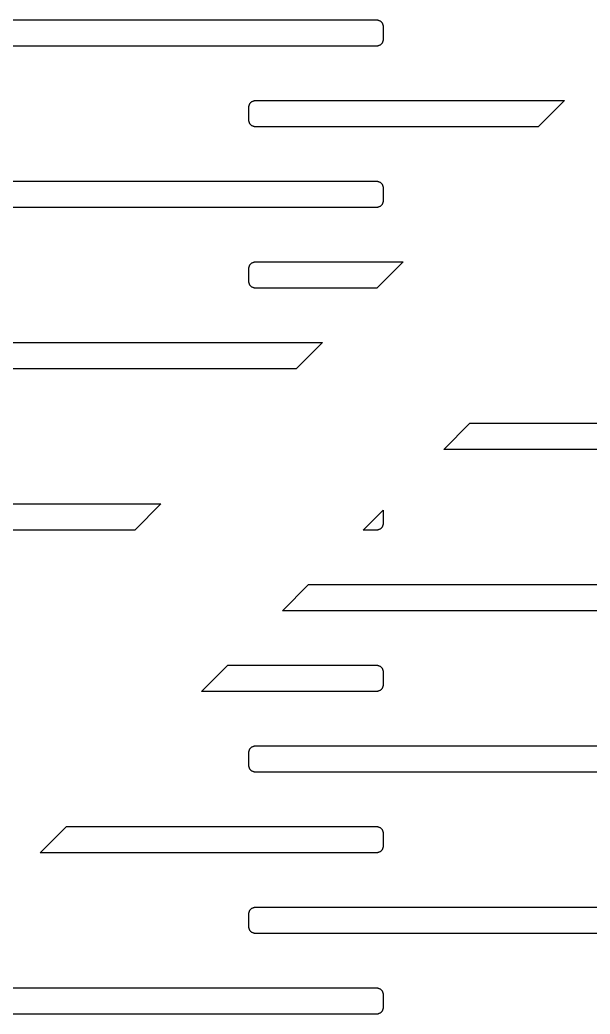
# Model space of a CAD drawing. Header units: metres. Extents: x -218 to 218, y -218 to 218.
# Drawn here: x 69.33 to 97.59, y 56.68 to 105.98 of the extents above; entities that cross this region are included whole.
import ezdxf

# ---------------------------------------------------------------- set-up
doc = ezdxf.new("R2010")
doc.units = ezdxf.units.M

msp = doc.modelspace()

# ---------------------------------------------------------------- linework, layer by layer
for p, q in [((56.0028, 105.978), (87.0028, 105.978)), ((87.0028, 105.978), (87.0232, 105.977)), ((87.0232, 105.977), (87.0435, 105.975)), ((87.0435, 105.975), (87.0637, 105.972)), ((87.0637, 105.972), (87.0836, 105.968)), ((87.0836, 105.968), (87.1032, 105.962)), ((87.1032, 105.962), (87.1224, 105.955)), ((87.1224, 105.955), (87.1412, 105.947)), ((87.1412, 105.947), (87.1594, 105.938)), ((87.1594, 105.938), (87.1769, 105.927)), ((87.1769, 105.927), (87.1938, 105.916)), ((87.1938, 105.916), (87.21, 105.903)), ((87.21, 105.903), (87.2253, 105.89)), ((87.2253, 105.89), (87.2397, 105.875)), ((87.2397, 105.875), (87.2532, 105.86)), ((87.2532, 105.86), (87.2657, 105.844)), ((87.2657, 105.844), (87.2772, 105.827)), ((87.2772, 105.827), (87.2876, 105.809)), ((87.2876, 105.809), (87.2969, 105.791)), ((87.2969, 105.791), (87.305, 105.772)), ((87.305, 105.772), (87.3119, 105.753)), ((87.3119, 105.753), (87.3176, 105.734)), ((87.3176, 105.734), (87.322, 105.714)), ((87.322, 105.714), (87.3252, 105.694)), ((87.3252, 105.694), (87.3271, 105.673)), ((87.3271, 105.673), (87.3278, 105.653)), ((87.3278, 105.653), (87.3278, 105.003)), ((87.0028, 104.678), (56.0028, 104.678)), ((87.0232, 104.678), (87.0028, 104.678)), ((87.0435, 104.68), (87.0232, 104.678)), ((87.0637, 104.684), (87.0435, 104.68)), ((87.0836, 104.688), (87.0637, 104.684)), ((87.1032, 104.694), (87.0836, 104.688)), ((87.1224, 104.701), (87.1032, 104.694)), ((87.1412, 104.709), (87.1224, 104.701)), ((87.1594, 104.718), (87.1412, 104.709)), ((87.1769, 104.728), (87.1594, 104.718)), ((87.1938, 104.74), (87.1769, 104.728)), ((87.21, 104.752), (87.1938, 104.74)), ((87.2253, 104.766), (87.21, 104.752)), ((87.2397, 104.78), (87.2253, 104.766)), ((87.2532, 104.796), (87.2397, 104.78)), ((87.2657, 104.812), (87.2532, 104.796)), ((87.2772, 104.829), (87.2657, 104.812)), ((87.2876, 104.846), (87.2772, 104.829)), ((87.2969, 104.864), (87.2876, 104.846)), ((87.305, 104.883), (87.2969, 104.864)), ((87.3119, 104.902), (87.305, 104.883)), ((87.3176, 104.922), (87.3119, 104.902)), ((87.322, 104.942), (87.3176, 104.922)), ((87.3252, 104.962), (87.322, 104.942)), ((87.3271, 104.982), (87.3252, 104.962)), ((87.3278, 105.003), (87.3271, 104.982)), ((80.6778, 101.653), (80.6784, 101.673)), ((80.6778, 101.003), (80.6778, 101.653)), ((80.6784, 101.673), (80.6804, 101.694)), ((80.6804, 101.694), (80.6835, 101.714)), ((80.6835, 101.714), (80.688, 101.734)), ((80.688, 101.734), (80.6937, 101.753)), ((80.6937, 101.753), (80.7006, 101.772)), ((80.7006, 101.772), (80.7087, 101.791)), ((80.7087, 101.791), (80.718, 101.809)), ((80.718, 101.809), (80.7284, 101.827)), ((80.7284, 101.827), (80.7399, 101.844)), ((80.7399, 101.844), (80.7524, 101.86)), ((80.7524, 101.86), (80.7659, 101.875)), ((80.7659, 101.875), (80.7803, 101.89)), ((80.7803, 101.89), (80.7956, 101.903)), ((80.7956, 101.903), (80.8118, 101.916)), ((80.8118, 101.916), (80.8287, 101.927)), ((80.8287, 101.927), (80.8462, 101.938)), ((80.8462, 101.938), (80.8644, 101.947)), ((80.8644, 101.947), (80.8831, 101.955)), ((80.8831, 101.955), (80.9024, 101.962)), ((80.9024, 101.962), (80.922, 101.968)), ((80.922, 101.968), (80.9419, 101.972)), ((80.9419, 101.972), (80.9621, 101.975)), ((80.9621, 101.975), (80.9824, 101.977)), ((80.9824, 101.977), (81.0028, 101.978)), ((81.0028, 101.978), (96.3209, 101.978)), ((96.3209, 101.978), (95.0209, 100.678)), ((80.6784, 100.982), (80.6778, 101.003)), ((80.6804, 100.962), (80.6784, 100.982)), ((80.6835, 100.942), (80.6804, 100.962)), ((80.688, 100.922), (80.6835, 100.942)), ((80.6937, 100.902), (80.688, 100.922)), ((80.7006, 100.883), (80.6937, 100.902)), ((80.7087, 100.864), (80.7006, 100.883)), ((80.718, 100.846), (80.7087, 100.864)), ((80.7284, 100.829), (80.718, 100.846)), ((80.7399, 100.812), (80.7284, 100.829)), ((80.7524, 100.796), (80.7399, 100.812)), ((80.7659, 100.78), (80.7524, 100.796)), ((80.7803, 100.766), (80.7659, 100.78)), ((80.7956, 100.752), (80.7803, 100.766)), ((80.8118, 100.74), (80.7956, 100.752)), ((80.8287, 100.728), (80.8118, 100.74)), ((80.8462, 100.718), (80.8287, 100.728)), ((80.8644, 100.709), (80.8462, 100.718)), ((80.8831, 100.701), (80.8644, 100.709)), ((80.9024, 100.694), (80.8831, 100.701)), ((80.922, 100.688), (80.9024, 100.694)), ((80.9419, 100.684), (80.922, 100.688)), ((80.9621, 100.68), (80.9419, 100.684)), ((80.9824, 100.678), (80.9621, 100.68)), ((81.0028, 100.678), (80.9824, 100.678)), ((95.0209, 100.678), (81.0028, 100.678)), ((56.0028, 97.9778), (87.0028, 97.9778)), ((87.0028, 97.9778), (87.0232, 97.9772)), ((87.0232, 97.9772), (87.0435, 97.9752)), ((87.0435, 97.9752), (87.0637, 97.972)), ((87.0637, 97.972), (87.0836, 97.9676)), ((87.0836, 97.9676), (87.1032, 97.9619)), ((87.1032, 97.9619), (87.1224, 97.955)), ((87.1224, 97.955), (87.1412, 97.9469)), ((87.1412, 97.9469), (87.1594, 97.9376)), ((87.1594, 97.9376), (87.1769, 97.9272)), ((87.1769, 97.9272), (87.1938, 97.9157)), ((87.1938, 97.9157), (87.21, 97.9032)), ((87.21, 97.9032), (87.2253, 97.8897)), ((87.2253, 97.8897), (87.2397, 97.8753)), ((87.2397, 97.8753), (87.2532, 97.86)), ((87.2532, 97.86), (87.2657, 97.8438)), ((87.2657, 97.8438), (87.2772, 97.8269)), ((87.2772, 97.8269), (87.2876, 97.8094)), ((87.2876, 97.8094), (87.2969, 97.7912)), ((87.2969, 97.7912), (87.305, 97.7724)), ((87.305, 97.7724), (87.3119, 97.7532)), ((87.3119, 97.7532), (87.3176, 97.7336)), ((87.3176, 97.7336), (87.322, 97.7137)), ((87.322, 97.7137), (87.3252, 97.6935)), ((87.3252, 97.6935), (87.3271, 97.6732)), ((87.3271, 97.6732), (87.3278, 97.6528)), ((87.3278, 97.6528), (87.3278, 97.0028)), ((87.0028, 96.6778), (56.0028, 96.6778)), ((87.0232, 96.6784), (87.0028, 96.6778)), ((87.0435, 96.6804), (87.0232, 96.6784)), ((87.0637, 96.6835), (87.0435, 96.6804)), ((87.0836, 96.688), (87.0637, 96.6835)), ((87.1032, 96.6937), (87.0836, 96.688)), ((87.1224, 96.7006), (87.1032, 96.6937)), ((87.1412, 96.7087), (87.1224, 96.7006)), ((87.1594, 96.718), (87.1412, 96.7087)), ((87.1769, 96.7284), (87.1594, 96.718)), ((87.1938, 96.7399), (87.1769, 96.7284)), ((87.21, 96.7524), (87.1938, 96.7399)), ((87.2253, 96.7659), (87.21, 96.7524)), ((87.2397, 96.7803), (87.2253, 96.7659)), ((87.2532, 96.7956), (87.2397, 96.7803)), ((87.2657, 96.8118), (87.2532, 96.7956)), ((87.2772, 96.8287), (87.2657, 96.8118)), ((87.2876, 96.8462), (87.2772, 96.8287)), ((87.2969, 96.8644), (87.2876, 96.8462)), ((87.305, 96.8831), (87.2969, 96.8644)), ((87.3119, 96.9024), (87.305, 96.8831)), ((87.3176, 96.922), (87.3119, 96.9024)), ((87.322, 96.9419), (87.3176, 96.922)), ((87.3252, 96.9621), (87.322, 96.9419)), ((87.3271, 96.9824), (87.3252, 96.9621)), ((87.3278, 97.0028), (87.3271, 96.9824)), ((80.6778, 93.6528), (80.6784, 93.6732)), ((80.6784, 93.6732), (80.6804, 93.6935)), ((80.6804, 93.6935), (80.6835, 93.7137)), ((80.6835, 93.7137), (80.688, 93.7336)), ((80.688, 93.7336), (80.6937, 93.7532)), ((80.6937, 93.7532), (80.7006, 93.7724)), ((80.7006, 93.7724), (80.7087, 93.7912)), ((80.7087, 93.7912), (80.718, 93.8094)), ((80.718, 93.8094), (80.7284, 93.8269)), ((80.7284, 93.8269), (80.7399, 93.8438)), ((80.7399, 93.8438), (80.7524, 93.86)), ((80.7524, 93.86), (80.7659, 93.8753)), ((80.7659, 93.8753), (80.7803, 93.8897)), ((80.7803, 93.8897), (80.7956, 93.9032)), ((80.7956, 93.9032), (80.8118, 93.9157)), ((80.8118, 93.9157), (80.8287, 93.9272)), ((80.8287, 93.9272), (80.8462, 93.9376)), ((80.8462, 93.9376), (80.8644, 93.9469)), ((80.8644, 93.9469), (80.8831, 93.955)), ((80.8831, 93.955), (80.9024, 93.9619)), ((80.9024, 93.9619), (80.922, 93.9676)), ((80.922, 93.9676), (80.9419, 93.972)), ((80.9419, 93.972), (80.9621, 93.9752)), ((80.9621, 93.9752), (80.9824, 93.9772)), ((80.9824, 93.9772), (81.0028, 93.9778)), ((81.0028, 93.9778), (88.3209, 93.9778)), ((88.3209, 93.9778), (87.0209, 92.6778)), ((80.6778, 93.0028), (80.6778, 93.6528)), ((80.6784, 92.9824), (80.6778, 93.0028)), ((80.6804, 92.9621), (80.6784, 92.9824)), ((80.6835, 92.9419), (80.6804, 92.9621)), ((80.688, 92.922), (80.6835, 92.9419)), ((80.6937, 92.9024), (80.688, 92.922)), ((80.7006, 92.8831), (80.6937, 92.9024)), ((80.7087, 92.8644), (80.7006, 92.8831)), ((80.718, 92.8462), (80.7087, 92.8644)), ((80.7284, 92.8287), (80.718, 92.8462)), ((80.7399, 92.8118), (80.7284, 92.8287)), ((80.7524, 92.7956), (80.7399, 92.8118)), ((80.7659, 92.7803), (80.7524, 92.7956)), ((80.7803, 92.7659), (80.7659, 92.7803)), ((80.7956, 92.7524), (80.7803, 92.7659)), ((80.8118, 92.7399), (80.7956, 92.7524)), ((80.8287, 92.7284), (80.8118, 92.7399)), ((80.8462, 92.718), (80.8287, 92.7284)), ((80.8644, 92.7087), (80.8462, 92.718)), ((80.8831, 92.7006), (80.8644, 92.7087)), ((80.9024, 92.6937), (80.8831, 92.7006)), ((80.922, 92.688), (80.9024, 92.6937)), ((80.9419, 92.6835), (80.922, 92.688)), ((80.9621, 92.6804), (80.9419, 92.6835)), ((80.9824, 92.6784), (80.9621, 92.6804)), ((81.0028, 92.6778), (80.9824, 92.6784)), ((87.0209, 92.6778), (81.0028, 92.6778)), ((56.0028, 89.9778), (84.3209, 89.9778)), ((84.3209, 89.9778), (83.0209, 88.6778)), ((83.0209, 88.6778), (56.0028, 88.6778)), ((90.3347, 84.6778), (91.6346, 85.9778)), ((91.6346, 85.9778), (112.003, 85.9778)), ((112.003, 84.6778), (90.3347, 84.6778)), ((56.0028, 81.9778), (76.3209, 81.9778)), ((76.3209, 81.9778), (75.0209, 80.6778)), ((86.3347, 80.6778), (87.3272, 81.6704)), ((87.3272, 81.6704), (87.3278, 81.6528)), ((87.3278, 81.6528), (87.3278, 81.0028)), ((87.2969, 80.8644), (87.2876, 80.8462)), ((87.305, 80.8831), (87.2969, 80.8644)), ((87.3119, 80.9024), (87.305, 80.8831)), ((87.3176, 80.922), (87.3119, 80.9024)), ((87.322, 80.9419), (87.3176, 80.922)), ((87.3252, 80.9621), (87.322, 80.9419)), ((87.3271, 80.9824), (87.3252, 80.9621)), ((87.3278, 81.0028), (87.3271, 80.9824)), ((75.0209, 80.6778), (56.0028, 80.6778)), ((87.0028, 80.6778), (86.3347, 80.6778)), ((87.0232, 80.6784), (87.0028, 80.6778)), ((87.0435, 80.6804), (87.0232, 80.6784)), ((87.0637, 80.6835), (87.0435, 80.6804)), ((87.0836, 80.688), (87.0637, 80.6835)), ((87.1032, 80.6937), (87.0836, 80.688)), ((87.1224, 80.7006), (87.1032, 80.6937)), ((87.1412, 80.7087), (87.1224, 80.7006)), ((87.1594, 80.718), (87.1412, 80.7087)), ((87.1769, 80.7284), (87.1594, 80.718)), ((87.1938, 80.7399), (87.1769, 80.7284)), ((87.21, 80.7524), (87.1938, 80.7399)), ((87.2253, 80.7659), (87.21, 80.7524)), ((87.2397, 80.7803), (87.2253, 80.7659)), ((87.2532, 80.7956), (87.2397, 80.7803)), ((87.2657, 80.8118), (87.2532, 80.7956)), ((87.2772, 80.8287), (87.2657, 80.8118)), ((87.2876, 80.8462), (87.2772, 80.8287)), ((82.3347, 76.6778), (83.6346, 77.9778)), ((83.6346, 77.9778), (112.003, 77.9778)), ((112.003, 76.6778), (82.3347, 76.6778)), ((78.3347, 72.6778), (79.6346, 73.9778)), ((79.6346, 73.9778), (87.0028, 73.9778)), ((87.0028, 73.9778), (87.0232, 73.9772)), ((87.0232, 73.9772), (87.0435, 73.9752)), ((87.0435, 73.9752), (87.0637, 73.972)), ((87.0637, 73.972), (87.0836, 73.9676)), ((87.0836, 73.9676), (87.1032, 73.9619)), ((87.1032, 73.9619), (87.1224, 73.955)), ((87.1224, 73.955), (87.1412, 73.9469)), ((87.1412, 73.9469), (87.1594, 73.9376)), ((87.1594, 73.9376), (87.1769, 73.9272)), ((87.1769, 73.9272), (87.1938, 73.9157)), ((87.1938, 73.9157), (87.21, 73.9032)), ((87.21, 73.9032), (87.2253, 73.8897)), ((87.2253, 73.8897), (87.2397, 73.8753)), ((87.2397, 73.8753), (87.2532, 73.86)), ((87.2532, 73.86), (87.2657, 73.8438)), ((87.2657, 73.8438), (87.2772, 73.8269)), ((87.2772, 73.8269), (87.2876, 73.8094)), ((87.2876, 73.8094), (87.2969, 73.7912)), ((87.2969, 73.7912), (87.305, 73.7724)), ((87.305, 73.7724), (87.3119, 73.7532)), ((87.3119, 73.7532), (87.3176, 73.7336)), ((87.3176, 73.7336), (87.322, 73.7137)), ((87.322, 73.7137), (87.3252, 73.6935)), ((87.3252, 73.6935), (87.3271, 73.6732)), ((87.3271, 73.6732), (87.3278, 73.6528)), ((87.3278, 73.6528), (87.3278, 73.0028)), ((87.3271, 72.9824), (87.3252, 72.9621)), ((87.3278, 73.0028), (87.3271, 72.9824)), ((87.0028, 72.6778), (78.3347, 72.6778)), ((87.0232, 72.6784), (87.0028, 72.6778)), ((87.0435, 72.6804), (87.0232, 72.6784)), ((87.0637, 72.6835), (87.0435, 72.6804)), ((87.0836, 72.688), (87.0637, 72.6835)), ((87.1032, 72.6937), (87.0836, 72.688)), ((87.1224, 72.7006), (87.1032, 72.6937)), ((87.1412, 72.7087), (87.1224, 72.7006)), ((87.1594, 72.718), (87.1412, 72.7087)), ((87.1769, 72.7284), (87.1594, 72.718)), ((87.1938, 72.7399), (87.1769, 72.7284)), ((87.21, 72.7524), (87.1938, 72.7399)), ((87.2253, 72.7659), (87.21, 72.7524)), ((87.2397, 72.7803), (87.2253, 72.7659)), ((87.2532, 72.7956), (87.2397, 72.7803)), ((87.2657, 72.8118), (87.2532, 72.7956)), ((87.2772, 72.8287), (87.2657, 72.8118)), ((87.2876, 72.8462), (87.2772, 72.8287)), ((87.2969, 72.8644), (87.2876, 72.8462)), ((87.305, 72.8831), (87.2969, 72.8644)), ((87.3119, 72.9024), (87.305, 72.8831)), ((87.3176, 72.922), (87.3119, 72.9024)), ((87.322, 72.9419), (87.3176, 72.922)), ((87.3252, 72.9621), (87.322, 72.9419)), ((80.6778, 69.6528), (80.6784, 69.6732)), ((80.6778, 69.0028), (80.6778, 69.6528)), ((80.6784, 69.6732), (80.6804, 69.6935)), ((80.6804, 69.6935), (80.6835, 69.7137)), ((80.6835, 69.7137), (80.688, 69.7336)), ((80.688, 69.7336), (80.6937, 69.7532)), ((80.6937, 69.7532), (80.7006, 69.7724)), ((80.7006, 69.7724), (80.7087, 69.7912)), ((80.7087, 69.7912), (80.718, 69.8094)), ((80.718, 69.8094), (80.7284, 69.8269)), ((80.7284, 69.8269), (80.7399, 69.8438)), ((80.7399, 69.8438), (80.7524, 69.86)), ((80.7524, 69.86), (80.7659, 69.8753)), ((80.7659, 69.8753), (80.7803, 69.8897)), ((80.7803, 69.8897), (80.7956, 69.9032)), ((80.7956, 69.9032), (80.8118, 69.9157)), ((80.8118, 69.9157), (80.8287, 69.9272)), ((80.8287, 69.9272), (80.8462, 69.9376)), ((80.8462, 69.9376), (80.8644, 69.9469)), ((80.8644, 69.9469), (80.8831, 69.955)), ((80.8831, 69.955), (80.9024, 69.9619)), ((80.9024, 69.9619), (80.922, 69.9676)), ((80.922, 69.9676), (80.9419, 69.972)), ((80.9419, 69.972), (80.9621, 69.9752)), ((80.9621, 69.9752), (80.9824, 69.9772)), ((80.9824, 69.9772), (81.0028, 69.9778)), ((81.0028, 69.9778), (112.003, 69.9778)), ((80.6784, 68.9824), (80.6778, 69.0028)), ((80.6804, 68.9621), (80.6784, 68.9824)), ((80.6835, 68.9419), (80.6804, 68.9621)), ((80.688, 68.922), (80.6835, 68.9419)), ((80.6937, 68.9024), (80.688, 68.922)), ((80.7006, 68.8831), (80.6937, 68.9024)), ((80.7087, 68.8644), (80.7006, 68.8831)), ((80.718, 68.8462), (80.7087, 68.8644)), ((80.7284, 68.8287), (80.718, 68.8462)), ((80.7399, 68.8118), (80.7284, 68.8287)), ((80.7524, 68.7956), (80.7399, 68.8118)), ((80.7659, 68.7803), (80.7524, 68.7956)), ((80.7803, 68.7659), (80.7659, 68.7803)), ((80.7956, 68.7524), (80.7803, 68.7659)), ((80.8118, 68.7399), (80.7956, 68.7524)), ((80.8287, 68.7284), (80.8118, 68.7399)), ((80.8462, 68.718), (80.8287, 68.7284)), ((80.8644, 68.7087), (80.8462, 68.718)), ((80.8831, 68.7006), (80.8644, 68.7087)), ((80.9024, 68.6937), (80.8831, 68.7006)), ((80.922, 68.688), (80.9024, 68.6937)), ((80.9419, 68.6835), (80.922, 68.688)), ((80.9621, 68.6804), (80.9419, 68.6835)), ((80.9824, 68.6784), (80.9621, 68.6804)), ((81.0028, 68.6778), (80.9824, 68.6784)), ((112.003, 68.6778), (81.0028, 68.6778)), ((70.3347, 64.6778), (71.6346, 65.9778)), ((71.6346, 65.9778), (87.0028, 65.9778)), ((87.0028, 65.9778), (87.0232, 65.9772)), ((87.0232, 65.9772), (87.0435, 65.9752)), ((87.0435, 65.9752), (87.0637, 65.972)), ((87.0637, 65.972), (87.0836, 65.9676)), ((87.0836, 65.9676), (87.1032, 65.9619)), ((87.1032, 65.9619), (87.1224, 65.955)), ((87.1224, 65.955), (87.1412, 65.9469)), ((87.1412, 65.9469), (87.1594, 65.9376)), ((87.1594, 65.9376), (87.1769, 65.9272)), ((87.1769, 65.9272), (87.1938, 65.9157)), ((87.1938, 65.9157), (87.21, 65.9032)), ((87.21, 65.9032), (87.2253, 65.8897)), ((87.2253, 65.8897), (87.2397, 65.8753)), ((87.2397, 65.8753), (87.2532, 65.86)), ((87.2532, 65.86), (87.2657, 65.8438)), ((87.2657, 65.8438), (87.2772, 65.8269)), ((87.2772, 65.8269), (87.2876, 65.8094)), ((87.2876, 65.8094), (87.2969, 65.7912)), ((87.2969, 65.7912), (87.305, 65.7724)), ((87.305, 65.7724), (87.3119, 65.7532)), ((87.3119, 65.7532), (87.3176, 65.7336)), ((87.3176, 65.7336), (87.322, 65.7137)), ((87.322, 65.7137), (87.3252, 65.6935)), ((87.3252, 65.6935), (87.3271, 65.6732)), ((87.3271, 65.6732), (87.3278, 65.6528)), ((87.3278, 65.6528), (87.3278, 65.0028)), ((87.0028, 64.6778), (70.3347, 64.6778)), ((87.0232, 64.6784), (87.0028, 64.6778)), ((87.0435, 64.6804), (87.0232, 64.6784)), ((87.0637, 64.6835), (87.0435, 64.6804)), ((87.0836, 64.688), (87.0637, 64.6835)), ((87.1032, 64.6937), (87.0836, 64.688)), ((87.1224, 64.7006), (87.1032, 64.6937)), ((87.1412, 64.7087), (87.1224, 64.7006)), ((87.1594, 64.718), (87.1412, 64.7087)), ((87.1769, 64.7284), (87.1594, 64.718)), ((87.1938, 64.7399), (87.1769, 64.7284)), ((87.21, 64.7524), (87.1938, 64.7399)), ((87.2253, 64.7659), (87.21, 64.7524)), ((87.2397, 64.7803), (87.2253, 64.7659)), ((87.2532, 64.7956), (87.2397, 64.7803)), ((87.2657, 64.8118), (87.2532, 64.7956)), ((87.2772, 64.8287), (87.2657, 64.8118)), ((87.2876, 64.8462), (87.2772, 64.8287)), ((87.2969, 64.8644), (87.2876, 64.8462)), ((87.305, 64.8831), (87.2969, 64.8644)), ((87.3119, 64.9024), (87.305, 64.8831)), ((87.3176, 64.922), (87.3119, 64.9024)), ((87.322, 64.9419), (87.3176, 64.922)), ((87.3252, 64.9621), (87.322, 64.9419)), ((87.3271, 64.9824), (87.3252, 64.9621)), ((87.3278, 65.0028), (87.3271, 64.9824)), ((80.6778, 61.6528), (80.6784, 61.6732)), ((80.6778, 61.0028), (80.6778, 61.6528)), ((80.6784, 61.6732), (80.6804, 61.6935)), ((80.6804, 61.6935), (80.6835, 61.7137)), ((80.6835, 61.7137), (80.688, 61.7336)), ((80.688, 61.7336), (80.6937, 61.7532)), ((80.6937, 61.7532), (80.7006, 61.7724)), ((80.7006, 61.7724), (80.7087, 61.7912)), ((80.7087, 61.7912), (80.718, 61.8094)), ((80.718, 61.8094), (80.7284, 61.8269)), ((80.7284, 61.8269), (80.7399, 61.8438)), ((80.7399, 61.8438), (80.7524, 61.86)), ((80.7524, 61.86), (80.7659, 61.8753)), ((80.7659, 61.8753), (80.7803, 61.8897)), ((80.7803, 61.8897), (80.7956, 61.9032)), ((80.7956, 61.9032), (80.8118, 61.9157)), ((80.8118, 61.9157), (80.8287, 61.9272)), ((80.8287, 61.9272), (80.8462, 61.9376)), ((80.8462, 61.9376), (80.8644, 61.9469)), ((80.8644, 61.9469), (80.8831, 61.955)), ((80.8831, 61.955), (80.9024, 61.9619)), ((80.9024, 61.9619), (80.922, 61.9676)), ((80.922, 61.9676), (80.9419, 61.972)), ((80.9419, 61.972), (80.9621, 61.9752)), ((80.9621, 61.9752), (80.9824, 61.9772)), ((80.9824, 61.9772), (81.0028, 61.9778)), ((81.0028, 61.9778), (112.003, 61.9778)), ((80.6784, 60.9824), (80.6778, 61.0028)), ((80.6804, 60.9621), (80.6784, 60.9824)), ((80.6835, 60.9419), (80.6804, 60.9621)), ((80.688, 60.922), (80.6835, 60.9419)), ((80.6937, 60.9024), (80.688, 60.922)), ((80.7006, 60.8831), (80.6937, 60.9024)), ((80.7087, 60.8644), (80.7006, 60.8831)), ((80.718, 60.8462), (80.7087, 60.8644)), ((80.7284, 60.8286), (80.718, 60.8462)), ((80.7399, 60.8118), (80.7284, 60.8286)), ((80.7524, 60.7956), (80.7399, 60.8118)), ((80.7659, 60.7803), (80.7524, 60.7956)), ((80.7803, 60.7659), (80.7659, 60.7803)), ((80.7956, 60.7524), (80.7803, 60.7659)), ((80.8118, 60.7399), (80.7956, 60.7524)), ((80.8287, 60.7284), (80.8118, 60.7399)), ((80.8462, 60.718), (80.8287, 60.7284)), ((80.8644, 60.7087), (80.8462, 60.718)), ((80.8831, 60.7006), (80.8644, 60.7087)), ((80.9024, 60.6937), (80.8831, 60.7006)), ((80.922, 60.688), (80.9024, 60.6937)), ((80.9419, 60.6835), (80.922, 60.688)), ((80.9621, 60.6804), (80.9419, 60.6835)), ((80.9824, 60.6784), (80.9621, 60.6804)), ((81.0028, 60.6778), (80.9824, 60.6784)), ((112.003, 60.6778), (81.0028, 60.6778)), ((63.6346, 57.9778), (87.0028, 57.9778)), ((87.0028, 57.9778), (87.0232, 57.9772)), ((87.0232, 57.9772), (87.0435, 57.9752)), ((87.0435, 57.9752), (87.0637, 57.972)), ((87.0637, 57.972), (87.0836, 57.9676)), ((87.0836, 57.9676), (87.1032, 57.9619)), ((87.1032, 57.9619), (87.1224, 57.955)), ((87.1224, 57.955), (87.1412, 57.9469)), ((87.1412, 57.9469), (87.1594, 57.9376)), ((87.1594, 57.9376), (87.1769, 57.9272)), ((87.1769, 57.9272), (87.1938, 57.9157)), ((87.1938, 57.9157), (87.21, 57.9032)), ((87.21, 57.9032), (87.2253, 57.8897)), ((87.2253, 57.8897), (87.2397, 57.8753)), ((87.2397, 57.8753), (87.2532, 57.86)), ((87.2532, 57.86), (87.2657, 57.8438)), ((87.2657, 57.8438), (87.2772, 57.8269)), ((87.2772, 57.8269), (87.2876, 57.8094)), ((87.2876, 57.8094), (87.2969, 57.7912)), ((87.2969, 57.7912), (87.305, 57.7724)), ((87.305, 57.7724), (87.3119, 57.7532)), ((87.3119, 57.7532), (87.3176, 57.7336)), ((87.3176, 57.7336), (87.322, 57.7137)), ((87.322, 57.7137), (87.3252, 57.6935)), ((87.3252, 57.6935), (87.3271, 57.6732)), ((87.3271, 57.6732), (87.3278, 57.6528)), ((87.3278, 57.6528), (87.3278, 57.0028)), ((87.1224, 56.7006), (87.1032, 56.6937)), ((87.1412, 56.7087), (87.1224, 56.7006)), ((87.1594, 56.718), (87.1412, 56.7087)), ((87.1769, 56.7284), (87.1594, 56.718)), ((87.1938, 56.7399), (87.1769, 56.7284)), ((87.21, 56.7524), (87.1938, 56.7399)), ((87.2253, 56.7659), (87.21, 56.7524)), ((87.2397, 56.7803), (87.2253, 56.7659)), ((87.2532, 56.7956), (87.2397, 56.7803)), ((87.2657, 56.8118), (87.2532, 56.7956)), ((87.2772, 56.8286), (87.2657, 56.8118)), ((87.2876, 56.8462), (87.2772, 56.8286)), ((87.2969, 56.8644), (87.2876, 56.8462)), ((87.305, 56.8831), (87.2969, 56.8644)), ((87.3119, 56.9024), (87.305, 56.8831)), ((87.3176, 56.922), (87.3119, 56.9024)), ((87.322, 56.9419), (87.3176, 56.922)), ((87.3252, 56.9621), (87.322, 56.9419)), ((87.3271, 56.9824), (87.3252, 56.9621)), ((87.3278, 57.0028), (87.3271, 56.9824)), ((87.0028, 56.6778), (62.3346, 56.6778)), ((87.0232, 56.6784), (87.0028, 56.6778)), ((87.0435, 56.6804), (87.0232, 56.6784)), ((87.0637, 56.6835), (87.0435, 56.6804)), ((87.0836, 56.688), (87.0637, 56.6835)), ((87.1032, 56.6937), (87.0836, 56.688))]:
    msp.add_line(p, q)

doc.saveas('drawing.dxf')
